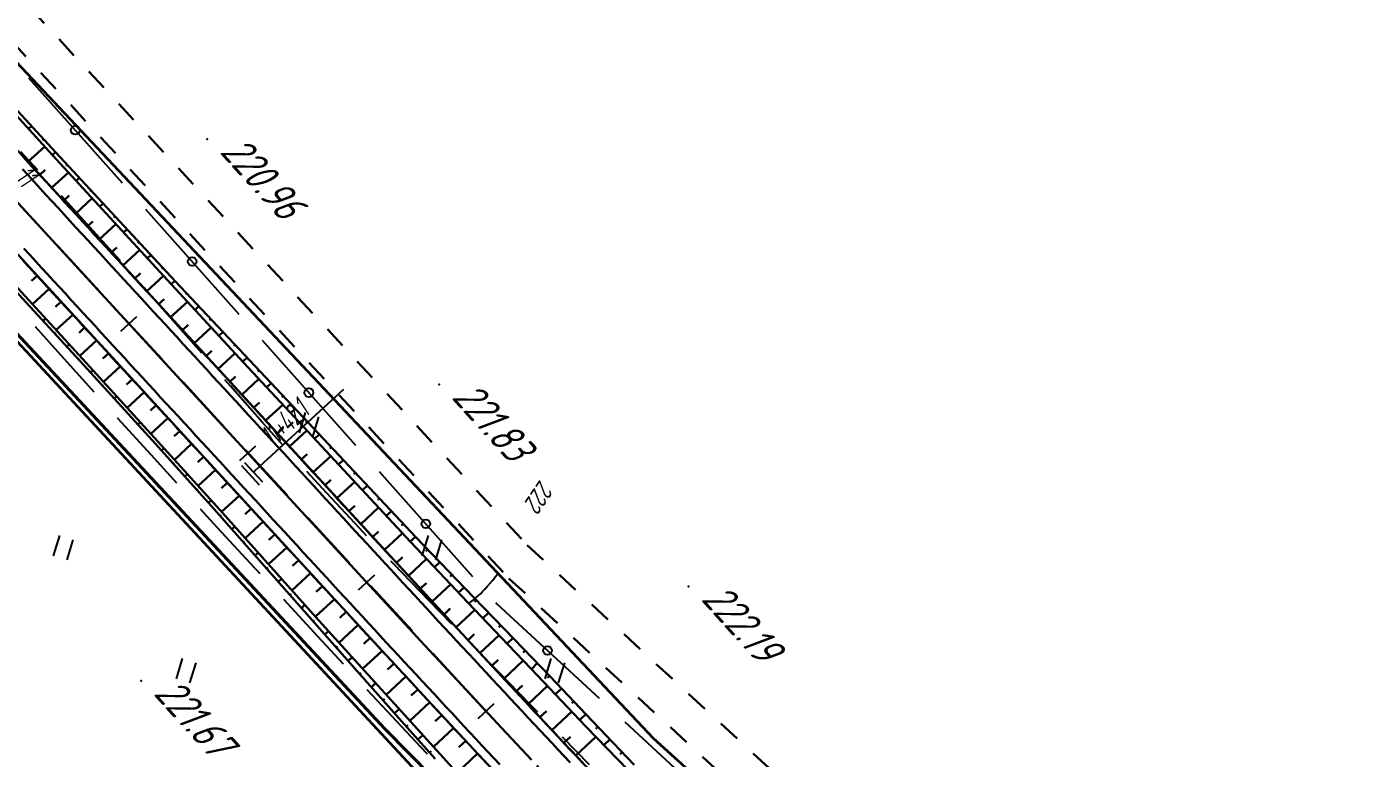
# Model space of a CAD drawing. Header units: millimetres. Extents: x -698 to 8131, y -704 to 4503.
# Drawn here: x 416.8 to 568, y 3913.8 to 3997.1 of the extents above; entities that cross this region are included whole.
import ezdxf

# ---------------------------------------------------------------- set-up
doc = ezdxf.new("R2010")
doc.units = ezdxf.units.MM
for name, pattern in [('CONTI', [0]), ('DASHED', [0.75, 0.5, -0.25]), ('STRIHSMALL', [1, 0.5, -0.5]), ('STROT', [1.7, 0.5, -1.2])]:
    doc.linetypes.add(name, pattern=pattern)
for name, color, linetype, lineweight in [('10', 1, 'Continuous', 35), ('КОПИЯ_ОСЬ_13_ОТКОСЫ', 7, 'Continuous', 30), ('КОПИЯ_ОСЬ_ГРАНИЦЫ_ПОЛОС', 7, 'Continuous', 30), ('ОСЬ_ВЕРХ_ПОКРЫТИЯ_ГРАНИЦЫ_ПОЛОС', 7, 'Continuous', 30), ('ОСЬ_ВЕРХ_ПОКРЫТИЯ_ОСЬ', 1, 'Continuous', 30)]:
    doc.layers.add(name, color=color, linetype=linetype, lineweight=lineweight)
for name, color, linetype in [('_Ростелеком', 6, 'Continuous'), ('GOR_BDEFAULT', 212, 'CONTI'), ('PI_OTDEFAULT', 172, 'CONTI'), ('PI_TTDEFAULT', 5, 'CONTI'), ('PLN_O', 7, 'CONTI'), ('SIT_LDEFAULT', 7, 'CONTI'), ('ZAPSKDEFAULT', 7, 'CONTI'), ('Изменение выноски', 3, 'Continuous'), ('ОСЬ_ВЕРХ_ПОКРЫТИЯ_ПИКЕТЫ', 1, 'Continuous'), ('ОСЬ_ВЕРХ_ПОКРЫТИЯ_РАЗБИВКА_КРИВ', 1, 'Continuous'), ('разметка', 7, 'Continuous')]:
    doc.layers.add(name, color=color, linetype=linetype)
doc.styles.add('eskd', font='isocpeui.ttf', dxfattribs={"width": 1.2})
doc.styles.add('SHRFT', font='isocpeui.ttf', dxfattribs={"width": 3.5})
doc.styles.get("Standard").update_dxf_attribs({"font": 'isocpeui.ttf'})
doc.styles.add('STYLE1', font='isocpeui.ttf', dxfattribs={"width": 0.9})
doc.linetypes.add('кабель_связи_проект.', pattern='A,10,-1,["/",STYLE1,S=3,R=0,X=0,Y=-1.5],-4.1', length=15.1)

# ---------------------------------------------------------------- blocks, each defined once
blk = doc.blocks.new('BL_2011')
at = {"color": 0}
for p, q in [((0, 0), (0, 2.4)), ((1.6, 0), (1.6, 2.4))]:
    blk.add_line(p, q, dxfattribs=at)

msp = doc.modelspace()

# ---------------------------------------------------------------- linework, layer by layer
at = {"layer": '10'}
for points in [[(165.61, 4083.97), (290.41, 4077.99), (309.7, 4074.4), (309.03, 4071.85), (367.03, 4044.64), (488.23, 3916.06), (623.18, 3793.87), (694.3, 3750.11), (751.18, 3726.17), (1046.54, 3727.06), (1198.73, 3733.06)], [(1204.68, 3699.25), (843.89, 3696), (818.68, 3696.29), (766.84, 3701.94), (759.3, 3702.76), (700.41, 3725.32), (697.87, 3716.5), (691.35, 3720.61), (693.15, 3726.02), (659.73, 3743.87), (611.84, 3774.09), (572.89, 3805.78), (475.06, 3897.43), (475.06, 3897.43), (404.44, 3973.4), (367.35, 4013.49), (340.46, 4035.04), (337.92, 4029.37), (334.33, 4032.02)]]:
    msp.add_lwpolyline(points, dxfattribs=at)
at = {"layer": '_Ростелеком', "linetype": 'кабель_связи_проект.', "lineweight": 40, "ltscale": 0.25}
msp.add_lwpolyline([(163.05, 4060.66), (287.87, 4054.42), (308.73, 4049.88), (337.18, 4036.76), (340.46, 4035.04), (367.51, 4013.89), (457.66, 3917.12), (498.43, 3875.83), (540.41, 3836.5), (573.21, 3806.03), (611.82, 3774.85), (637.72, 3757.76), (659.73, 3743.87), (682.68, 3731.62), (700.41, 3725.32), (726.47, 3715.34), (759.55, 3704.13), (813.94, 3697.44), (915.73, 3700.47), (1014.1, 3704.57), (1106.89, 3707.17), (1139.32, 3707.38), (1173.44, 3705.05)], dxfattribs=at)
at = {"layer": 'GOR_BDEFAULT', "color": 212, "elevation": 222, "flags": 128}
msp.add_lwpolyline([(467.19, 3931.35), (467.3, 3931.43), (467.43, 3931.53), (467.58, 3931.65), (467.74, 3931.78), (467.92, 3931.93), (468.11, 3932.1), (468.32, 3932.29), (468.55, 3932.51), (468.79, 3932.76), (469.05, 3933.03), (469.33, 3933.34), (469.63, 3933.68), (469.95, 3934.06), (470.28, 3934.47), (470.64, 3934.93)], dxfattribs=at)
at = {"layer": 'PI_TTDEFAULT', "color": 5}
for p in [(437.43, 3984.25, 220.96), (463.84, 3956.31, 221.83), (492.27, 3933.33, 222.19), (429.89, 3922.58, 221.67)]:
    msp.add_point(p, dxfattribs=at)
at = {"layer": 'PLN_O'}
for p, q in [((417.09, 3991.23), (427.73, 3979.28)), ((430.4, 3976.29), (441.04, 3964.34)), ((443.7, 3961.36), (454.34, 3949.41)), ((457.01, 3946.43), (467.65, 3934.48)), ((470.31, 3931.5), (470.44, 3931.36)), ((470.44, 3931.36), (482.07, 3920.63)), ((485, 3917.91), (496.76, 3907.06))]:
    msp.add_line(p, q, dxfattribs=at)
for centre in [(422.41, 3985.26), (435.72, 3970.32), (449.02, 3955.39), (462.33, 3940.46), (476.19, 3926.05)]:
    msp.add_circle(centre, 0.5, dxfattribs=at)
at = {"layer": 'SIT_LDEFAULT', "color": 7}
for p, q in [((418.12, 3980.72), (416.21, 3982.79)), ((423.01, 3975.4), (420.83, 3977.78)), ((426.28, 3971.8), (423.01, 3975.4)), ((427.55, 3970.38), (426.28, 3971.8)), ((432.96, 3964.27), (430.21, 3967.38)), ((436.48, 3960.25), (432.96, 3964.27)), ((417.84, 3962.92), (420.07, 3960.42)), ((420.07, 3960.42), (423.57, 3956.54)), ((436.81, 3959.88), (436.48, 3960.25)), ((423.57, 3956.54), (424.52, 3955.49)), ((440.09, 3956.14), (439.45, 3956.87)), ((443.74, 3952.01), (440.09, 3956.14)), ((427.2, 3952.52), (427.22, 3952.5)), ((427.22, 3952.5), (430.99, 3948.37)), ((446.09, 3949.39), (443.74, 3952.01)), ((430.99, 3948.37), (433.94, 3945.13)), ((451.04, 3943.95), (448.77, 3946.43)), ((454.78, 3939.96), (451.04, 3943.95)), ((436.63, 3942.17), (438.58, 3940.04)), ((438.58, 3940.05), (442.31, 3935.99)), ((455.59, 3939.11), (454.78, 3939.96)), ((458.69, 3935.86), (458.35, 3936.22)), ((442.32, 3936), (443.41, 3934.82)), ((462.68, 3931.72), (458.69, 3935.86)), ((446.12, 3931.88), (449.98, 3927.69)), ((465.29, 3929.03), (462.68, 3931.72)), ((449.98, 3927.69), (452.91, 3924.54)), ((470.56, 3923.64), (468.09, 3926.16)), ((474.27, 3919.86), (470.56, 3923.64)), ((455.63, 3921.6), (457.88, 3919.19)), ((475.09, 3919.03), (474.27, 3919.86)), ((457.88, 3919.19), (461.73, 3915.09)), ((461.73, 3915.09), (462.47, 3914.3)), ((480.98, 3913.02), (477.89, 3916.17))]:
    msp.add_line(p, q, dxfattribs=at)
at = {"layer": 'Изменение выноски', "color": 6, "linetype": 'STRIHSMALL', "lineweight": 30, "ltscale": 5}
for points in [[(-80.08, 4181.78), (-68.06, 4176.08), (-11.56, 4135.08), (39.36, 4105.81), (49.47, 4102.47), (78.78, 4099.19), (118.65, 4095.63), (199.08, 4090.64), (291.92, 4082.81), (317.53, 4078.01), (338.52, 4070.51), (374.36, 4045.54), (383.17, 4035.96), (473.88, 3938.05), (557.44, 3861.09)], [(-82.15, 4177.97), (-70.13, 4172.27), (-13.63, 4131.27), (37.28, 4102), (47.4, 4098.67), (76.71, 4095.38), (116.58, 4091.83), (197, 4086.84), (289.85, 4079.01), (315.46, 4074.2), (336.45, 4066.71), (372.28, 4041.74), (381.1, 4032.15), (471.8, 3934.25), (555.37, 3857.28)]]:
    msp.add_lwpolyline(points, dxfattribs=at)
at = {"layer": 'КОПИЯ_ОСЬ_13_ОТКОСЫ'}
for points in [[(396.17, 3992.46), (450.63, 3933.29), (457.84, 3925.49), (463.02, 3919.9), (467.23, 3915.39), (472.24, 3910.05), (477.27, 3904.72), (485.29, 3896.31), (492.6, 3888.76), (496.61, 3884.66), (500.64, 3880.58), (504.6, 3876.62), (508.59, 3872.67), (514.47, 3866.91), (520.41, 3861.2), (526.39, 3855.55), (532.41, 3849.94), (538.48, 3844.38), (544.6, 3838.87), (550.76, 3833.41), (557.53, 3827.52)], [(410.78, 3992.31), (419.82, 3982.43), (433.37, 3967.71), (441.58, 3958.82), (448.39, 3951.5), (460.59, 3938.41), (467.13, 3931.52), (471.72, 3926.7), (474.35, 3923.95), (480.58, 3917.41), (485.38, 3912.41)], [(410.78, 3992.31), (419.82, 3982.43), (433.37, 3967.71), (441.58, 3958.82), (448.39, 3951.5), (460.59, 3938.41), (467.13, 3931.52), (471.72, 3926.7), (474.35, 3923.95), (480.58, 3917.41), (485.38, 3912.41)], [(411.08, 3992.59), (420.17, 3982.74), (433.78, 3968.09), (448.95, 3952.01), (461.18, 3938.96), (467.77, 3932.1), (472.39, 3927.32), (476.5, 3923.09), (481.27, 3918.06), (486.05, 3913.04)], [(417.41, 3985.72), (417.09, 3985.42)], [(417, 3981.65), (418.92, 3983.41)], [(418.77, 3984.25), (418.66, 3984.15)], [(420.13, 3982.78), (419.79, 3982.47)], [(418.35, 3980.18), (418.99, 3980.76)], [(419.71, 3978.7), (421.63, 3980.47)], [(421.49, 3981.32), (421.38, 3981.21)], [(422.85, 3979.85), (422.5, 3979.52)], [(421.06, 3977.23), (421.7, 3977.82)], [(422.42, 3975.76), (424.33, 3977.52)], [(424.21, 3978.39), (424.09, 3978.28)], [(425.57, 3976.92), (425.2, 3976.58)], [(423.77, 3974.29), (424.41, 3974.88)], [(425.13, 3972.82), (427.04, 3974.58)], [(426.93, 3975.46), (426.81, 3975.34)], [(428.3, 3973.99), (427.91, 3973.63)], [(409.81, 3973.21), (423.39, 3958.53), (431.53, 3949.58), (438.23, 3942.14), (454.51, 3923.71), (459.58, 3918), (463.39, 3913.72)], [(410.14, 3973.51), (423.66, 3958.78), (431.82, 3949.84), (438.53, 3942.42), (450.49, 3929.09), (456.89, 3922.02), (461.39, 3917.08), (463.96, 3914.25), (465.38, 3912.7), (470.12, 3907.57), (474.88, 3902.45), (477.61, 3899.54), (485.52, 3891.22), (491.5, 3885.01), (495.53, 3880.91), (499.58, 3876.83), (505.7, 3870.74), (507.21, 3869.26), (513.69, 3862.99), (520.23, 3856.79), (527.57, 3849.89), (534.98, 3843.07), (542.47, 3836.33), (550.03, 3829.67)], [(410.14, 3973.51), (423.66, 3958.78), (431.82, 3949.84), (438.53, 3942.42), (450.49, 3929.09), (456.89, 3922.02), (461.39, 3917.08), (463.96, 3914.25), (465.38, 3912.7), (470.12, 3907.57), (474.88, 3902.45), (477.61, 3899.54), (485.52, 3891.22), (491.5, 3885.01), (495.53, 3880.91), (499.58, 3876.83), (505.7, 3870.74), (507.21, 3869.26), (513.69, 3862.99), (520.23, 3856.79), (527.57, 3849.89), (534.98, 3843.07), (542.47, 3836.33), (550.03, 3829.67)], [(429.66, 3972.53), (429.53, 3972.41)], [(426.48, 3971.35), (427.12, 3971.93)], [(427.83, 3969.87), (429.75, 3971.64)], [(431.02, 3971.06), (430.62, 3970.69)], [(432.38, 3969.6), (432.25, 3969.47)], [(418.05, 3968.69), (417.42, 3968.11)], [(429.19, 3968.4), (429.83, 3968.99)], [(430.54, 3966.93), (432.46, 3968.69)], [(433.74, 3968.13), (433.33, 3967.75)], [(419.41, 3967.21), (417.52, 3965.47)], [(435.11, 3966.68), (434.98, 3966.55)], [(417.37, 3965.04), (417.47, 3965.13)], [(420.76, 3965.74), (420.13, 3965.16)], [(431.9, 3965.46), (432.54, 3966.05)], [(433.25, 3963.99), (435.17, 3965.75)], [(436.49, 3965.22), (436.05, 3964.81)], [(418.73, 3963.57), (419.02, 3963.84)], [(422.12, 3964.27), (420.22, 3962.53)], [(437.86, 3963.77), (437.71, 3963.63)], [(420.09, 3962.1), (420.18, 3962.19)], [(423.47, 3962.8), (422.84, 3962.22)], [(434.61, 3962.52), (435.25, 3963.1)], [(435.96, 3961.04), (437.89, 3962.82)], [(439.23, 3962.31), (438.76, 3961.87)], [(421.44, 3960.63), (421.72, 3960.89)], [(424.83, 3961.33), (422.93, 3959.58)], [(440.6, 3960.86), (440.45, 3960.71)], [(422.8, 3959.17), (422.9, 3959.25)], [(426.18, 3959.86), (425.55, 3959.27)], [(437.31, 3959.57), (437.96, 3960.16)], [(438.67, 3958.1), (440.6, 3959.88)], [(441.98, 3959.4), (441.48, 3958.93)], [(424.15, 3957.69), (424.43, 3957.94)], [(427.53, 3958.39), (425.63, 3956.63)], [(443.35, 3957.95), (443.18, 3957.79)], [(425.5, 3956.21), (425.59, 3956.29)], [(428.89, 3956.91), (428.25, 3956.33)], [(440.02, 3956.63), (440.67, 3957.22)], [(441.38, 3955.16), (443.32, 3956.95)], [(444.72, 3956.49), (444.2, 3956)], [(426.84, 3954.73), (427.12, 3954.99)], [(430.24, 3955.44), (428.32, 3953.67)], [(446.09, 3955.04), (445.92, 3954.87)], [(428.19, 3953.25), (428.28, 3953.34)], [(431.6, 3953.97), (430.96, 3953.38)], [(442.73, 3953.69), (443.38, 3954.28)], [(444.09, 3952.21), (446.05, 3954.02)], [(447.47, 3953.58), (446.93, 3953.07)], [(429.54, 3951.77), (429.82, 3952.03)], [(432.95, 3952.5), (431.02, 3950.72)], [(445.44, 3950.74), (446.09, 3951.34)], [(448.84, 3952.13), (448.66, 3951.96)], [(430.88, 3950.29), (430.98, 3950.38)], [(434.31, 3951.03), (433.66, 3950.43)], [(446.8, 3949.27), (448.77, 3951.09)], [(450.21, 3950.67), (449.65, 3950.15)], [(432.22, 3948.81), (432.52, 3949.07)], [(435.66, 3949.56), (433.71, 3947.76)], [(448.15, 3947.8), (448.81, 3948.41)], [(451.57, 3949.21), (451.39, 3949.03)], [(433.56, 3947.32), (433.66, 3947.41)], [(437.02, 3948.08), (436.36, 3947.48)], [(449.5, 3946.33), (451.5, 3948.16)], [(452.94, 3947.75), (452.38, 3947.22)], [(434.9, 3945.84), (435.2, 3946.11)], [(438.37, 3946.61), (436.39, 3944.79)], [(450.86, 3944.86), (451.52, 3945.47)], [(452.21, 3943.38), (454.23, 3945.24)], [(454.31, 3946.29), (454.12, 3946.11)], [(436.24, 3944.35), (436.34, 3944.44)], [(439.72, 3945.14), (439.06, 3944.53)], [(455.68, 3944.83), (455.11, 3944.3)], [(437.58, 3942.86), (437.88, 3943.14)], [(441.08, 3943.67), (439.07, 3941.82)], [(453.57, 3941.91), (454.24, 3942.53)], [(454.92, 3940.44), (456.95, 3942.31)], [(457.04, 3943.37), (456.85, 3943.19)], [(438.91, 3941.37), (439.01, 3941.46)], [(443.79, 3940.73), (441.74, 3938.84)], [(442.43, 3942.2), (441.76, 3941.58)], [(458.41, 3941.91), (457.83, 3941.37)], [(440.23, 3939.87), (440.56, 3940.16)], [(445.14, 3939.25), (444.46, 3938.63)], [(456.28, 3938.97), (456.95, 3939.59)], [(457.63, 3937.5), (459.68, 3939.39)], [(459.78, 3940.45), (459.58, 3940.27)], [(441.56, 3938.37), (441.66, 3938.47)], [(446.5, 3937.78), (444.41, 3935.86)], [(461.14, 3938.99), (460.56, 3938.45)], [(442.88, 3936.88), (443.23, 3937.18)], [(447.85, 3936.31), (447.15, 3935.67)], [(458.99, 3936.03), (459.67, 3936.66)], [(460.35, 3934.56), (462.42, 3936.48)], [(462.53, 3937.55), (462.34, 3937.36)], [(444.2, 3935.38), (444.32, 3935.48)], [(449.2, 3934.84), (447.08, 3932.88)], [(463.92, 3936.11), (463.32, 3935.54)], [(465.3, 3934.67), (465.11, 3934.48)], [(445.53, 3933.88), (445.9, 3934.2)], [(450.56, 3933.37), (449.85, 3932.72)], [(461.7, 3933.09), (462.4, 3933.73)], [(463.06, 3931.62), (465.18, 3933.58)], [(466.69, 3933.23), (466.07, 3932.63)], [(446.85, 3932.38), (446.98, 3932.49)], [(451.92, 3931.9), (449.76, 3929.9)], [(468.08, 3931.79), (467.87, 3931.59)], [(448.18, 3930.88), (448.57, 3931.23)], [(453.27, 3930.43), (452.55, 3929.76)], [(464.42, 3930.16), (465.12, 3930.81)], [(465.78, 3928.69), (467.93, 3930.68)], [(469.47, 3930.35), (468.83, 3929.73)], [(449.5, 3929.38), (449.63, 3929.5)], [(454.63, 3928.96), (452.44, 3926.93)], [(470.86, 3928.91), (470.65, 3928.71)], [(450.83, 3927.88), (451.24, 3928.25)], [(455.99, 3927.49), (455.26, 3926.82)], [(467.14, 3927.23), (467.86, 3927.89)], [(468.5, 3925.76), (470.69, 3927.79)], [(472.25, 3927.47), (471.59, 3926.84)], [(452.15, 3926.38), (452.29, 3926.51)], [(457.35, 3926.02), (455.12, 3923.97)], [(473.64, 3926.04), (473.42, 3925.82)], [(453.47, 3924.88), (453.93, 3925.29)], [(458.71, 3924.56), (457.97, 3923.87)], [(469.87, 3924.3), (470.59, 3924.97)], [(471.23, 3922.83), (473.44, 3924.9)], [(475.03, 3924.6), (474.36, 3923.94)], [(454.8, 3923.39), (454.95, 3923.52)], [(460.07, 3923.09), (457.82, 3921)], [(476.43, 3923.17), (476.2, 3922.95)], [(456.13, 3921.89), (456.61, 3922.32)], [(461.43, 3921.62), (460.68, 3920.93)], [(472.59, 3921.37), (473.33, 3922.06)], [(473.96, 3919.91), (476.2, 3922.01)], [(477.8, 3921.71), (477.11, 3921.06)], [(457.45, 3920.39), (457.62, 3920.54)], [(462.79, 3920.16), (460.51, 3918.04)], [(479.18, 3920.26), (478.95, 3920.04)], [(458.78, 3918.9), (459.31, 3919.36)], [(464.15, 3918.7), (463.39, 3917.99)], [(475.33, 3918.45), (476.07, 3919.15)], [(476.69, 3916.99), (478.96, 3919.12)], [(480.55, 3918.81), (479.87, 3918.16)], [(460.11, 3917.4), (460.28, 3917.56)], [(465.51, 3917.23), (463.21, 3915.08)], [(481.93, 3917.36), (481.7, 3917.14)], [(461.44, 3915.91), (462, 3916.41)], [(466.88, 3915.77), (466.11, 3915.05)], [(478.06, 3915.53), (478.82, 3916.24)], [(479.44, 3914.08), (481.72, 3916.23)], [(483.31, 3915.91), (482.63, 3915.27)], [(462.77, 3914.42), (462.96, 3914.58)], [(468.24, 3914.31), (465.91, 3912.12)], [(484.69, 3914.46), (484.46, 3914.25)]]:
    msp.add_lwpolyline(points, dxfattribs=at)
at = {"layer": 'КОПИЯ_ОСЬ_ГРАНИЦЫ_ПОЛОС'}
for points in [[(416.45, 3982.24), (417.13, 3981.51), (417.8, 3980.77), (418.48, 3980.03), (419.16, 3979.3), (419.84, 3978.56), (420.51, 3977.83), (421.19, 3977.09), (421.87, 3976.36), (422.54, 3975.62), (423.22, 3974.88), (423.9, 3974.15), (424.57, 3973.41), (425.25, 3972.68), (425.93, 3971.94), (426.61, 3971.21), (427.28, 3970.47), (427.96, 3969.73), (428.64, 3969), (429.31, 3968.26), (429.99, 3967.53), (430.67, 3966.79), (431.34, 3966.06), (432.02, 3965.32), (432.7, 3964.58), (433.38, 3963.85), (434.05, 3963.11), (434.73, 3962.38), (435.41, 3961.64), (436.08, 3960.91), (436.76, 3960.17), (437.44, 3959.43), (438.11, 3958.7), (438.79, 3957.96), (439.47, 3957.23), (440.15, 3956.49), (440.82, 3955.75), (441.5, 3955.02), (442.18, 3954.28), (442.85, 3953.55), (443.53, 3952.81), (444.21, 3952.08), (444.88, 3951.34), (445.56, 3950.6), (446.24, 3949.87), (446.92, 3949.13), (447.59, 3948.4), (448.27, 3947.66), (448.95, 3946.93), (449.62, 3946.19), (450.3, 3945.46), (450.98, 3944.72), (451.65, 3943.98), (452.33, 3943.25), (453.01, 3942.51), (453.69, 3941.78), (454.36, 3941.04), (455.04, 3940.31), (455.72, 3939.57), (456.39, 3938.84), (457.07, 3938.11), (457.75, 3937.37), (458.43, 3936.64), (459.11, 3935.9), (459.78, 3935.17), (460.46, 3934.44), (461.14, 3933.7), (461.82, 3932.97), (462.5, 3932.23), (463.17, 3931.5), (463.85, 3930.77), (464.53, 3930.04), (465.21, 3929.3), (465.89, 3928.57), (466.57, 3927.84), (467.25, 3927.11), (467.93, 3926.38), (468.61, 3925.65), (469.29, 3924.91), (469.97, 3924.18), (470.65, 3923.45), (471.33, 3922.72), (472.01, 3921.99), (472.69, 3921.26), (473.37, 3920.53), (474.06, 3919.81), (474.74, 3919.08), (475.42, 3918.35), (476.1, 3917.62), (476.79, 3916.89), (477.47, 3916.16), (478.15, 3915.44), (478.84, 3914.71), (479.52, 3913.98), (480.21, 3913.26)], [(416.47, 3970.4), (417.15, 3969.67), (417.83, 3968.93), (418.5, 3968.2), (419.18, 3967.46), (419.86, 3966.73), (420.53, 3965.99), (421.21, 3965.25), (421.89, 3964.52), (422.56, 3963.78), (423.24, 3963.05), (423.92, 3962.31), (424.59, 3961.58), (425.27, 3960.84), (425.95, 3960.11), (426.62, 3959.37), (427.3, 3958.64), (427.98, 3957.9), (428.65, 3957.17), (429.33, 3956.43), (430.01, 3955.7), (430.68, 3954.96), (431.36, 3954.23), (432.03, 3953.49), (432.71, 3952.75), (433.39, 3952.02), (434.06, 3951.28), (434.74, 3950.55), (435.42, 3949.81), (436.09, 3949.08), (436.77, 3948.34), (437.45, 3947.61), (438.12, 3946.87), (438.8, 3946.14), (439.48, 3945.4), (440.15, 3944.67), (440.83, 3943.93), (441.51, 3943.2), (442.18, 3942.46), (442.86, 3941.72), (443.54, 3940.99), (444.21, 3940.25), (444.89, 3939.52), (445.57, 3938.78), (446.25, 3938.05), (446.92, 3937.31), (447.6, 3936.58), (448.28, 3935.84), (448.96, 3935.11), (449.63, 3934.37), (450.31, 3933.64), (450.99, 3932.9), (451.67, 3932.17), (452.34, 3931.43), (453.02, 3930.7), (453.7, 3929.96), (454.38, 3929.23), (455.06, 3928.49), (455.74, 3927.76), (456.42, 3927.03), (457.1, 3926.29), (457.78, 3925.56), (458.46, 3924.82), (459.14, 3924.09), (459.82, 3923.36), (460.5, 3922.62), (461.18, 3921.89), (461.86, 3921.16), (462.54, 3920.42), (463.22, 3919.69), (463.9, 3918.96), (464.58, 3918.23), (465.27, 3917.5), (465.95, 3916.76), (466.63, 3916.03), (467.32, 3915.3), (468, 3914.57), (468.68, 3913.84), (469.37, 3913.11)]]:
    msp.add_lwpolyline(points, dxfattribs=at)
at = {"layer": 'ОСЬ_ВЕРХ_ПОКРЫТИЯ_ГРАНИЦЫ_ПОЛОС', "linetype": 'Continuous'}
for points in [[(567.95, 3829.12), (561.97, 3834.25), (556.04, 3839.42), (549.93, 3844.84), (543.86, 3850.3), (537.84, 3855.82), (531.86, 3861.38), (525.93, 3866.99), (520.04, 3872.65), (514.2, 3878.36), (510.25, 3882.28), (506.32, 3886.22), (502.31, 3890.27), (498.33, 3894.34), (491.06, 3901.85), (483.08, 3910.22), (478.07, 3915.53), (473.08, 3920.85), (468.88, 3925.35), (463.7, 3930.93), (456.51, 3938.71), (400.37, 3999.72)], [(416.45, 3982.25), (417.12, 3981.51), (417.8, 3980.77), (418.48, 3980.04), (419.15, 3979.3), (419.83, 3978.57), (420.51, 3977.83), (421.19, 3977.1), (421.86, 3976.36), (422.54, 3975.62), (423.22, 3974.89), (423.89, 3974.15), (424.57, 3973.42), (425.25, 3972.68), (425.92, 3971.95), (426.6, 3971.21), (427.28, 3970.47), (427.96, 3969.74), (428.63, 3969), (429.31, 3968.27), (429.99, 3967.53), (430.66, 3966.8), (431.34, 3966.06), (432.02, 3965.32), (432.69, 3964.59), (433.37, 3963.85), (434.05, 3963.12), (434.73, 3962.38), (435.4, 3961.65), (436.08, 3960.91), (436.76, 3960.17), (437.43, 3959.44), (438.11, 3958.7), (438.79, 3957.97), (439.46, 3957.23), (440.14, 3956.5), (440.82, 3955.76), (441.5, 3955.02), (442.17, 3954.29), (442.85, 3953.55), (443.53, 3952.82), (444.2, 3952.08), (444.88, 3951.35), (445.56, 3950.61), (446.23, 3949.87), (446.91, 3949.14), (447.59, 3948.4), (448.26, 3947.67), (448.94, 3946.93), (449.62, 3946.2), (450.3, 3945.46), (450.97, 3944.72), (451.65, 3943.99), (452.33, 3943.25), (453, 3942.52), (453.68, 3941.78), (454.36, 3941.05), (455.04, 3940.31), (455.71, 3939.58), (456.39, 3938.84), (457.07, 3938.11), (457.74, 3937.38), (458.42, 3936.64), (459.1, 3935.91), (459.78, 3935.17), (460.46, 3934.44), (461.13, 3933.71), (461.81, 3932.97), (462.49, 3932.24), (463.17, 3931.51), (463.85, 3930.77), (464.53, 3930.04), (465.21, 3929.31), (465.88, 3928.58), (466.56, 3927.85), (467.24, 3927.11), (467.92, 3926.38), (468.6, 3925.65), (469.28, 3924.92), (469.96, 3924.19), (470.64, 3923.46), (471.33, 3922.73), (472.01, 3922), (472.69, 3921.27), (473.37, 3920.54), (474.05, 3919.81), (474.73, 3919.08), (475.42, 3918.35), (476.1, 3917.63), (476.78, 3916.9), (477.46, 3916.17), (478.15, 3915.44), (478.83, 3914.72), (479.52, 3913.99), (480.2, 3913.26)], [(478.79, 3913.3), (478.1, 3914.03), (477.42, 3914.76), (476.74, 3915.49), (476.05, 3916.21), (475.37, 3916.94), (474.69, 3917.67), (474, 3918.4), (473.32, 3919.13), (472.64, 3919.86), (471.96, 3920.59), (471.28, 3921.32), (470.59, 3922.05), (469.91, 3922.78), (469.23, 3923.51), (468.55, 3924.24), (467.87, 3924.97), (467.19, 3925.7), (466.51, 3926.43), (465.83, 3927.16), (465.15, 3927.9), (464.47, 3928.63), (463.79, 3929.36), (463.11, 3930.09), (462.44, 3930.83), (461.76, 3931.56), (461.08, 3932.29), (460.4, 3933.03), (459.72, 3933.76), (459.04, 3934.5), (458.37, 3935.23), (457.69, 3935.96), (457.01, 3936.7), (456.33, 3937.43), (455.65, 3938.17), (454.98, 3938.9), (454.3, 3939.64), (453.62, 3940.37), (452.95, 3941.11), (452.27, 3941.84), (451.59, 3942.58), (450.91, 3943.31), (450.24, 3944.05), (449.56, 3944.78), (448.88, 3945.52), (448.21, 3946.25), (447.53, 3946.99), (446.85, 3947.73), (446.18, 3948.46), (445.5, 3949.2), (444.82, 3949.93), (444.14, 3950.67), (443.47, 3951.4), (442.79, 3952.14), (442.11, 3952.88), (441.44, 3953.61), (440.76, 3954.35), (440.08, 3955.08), (439.41, 3955.82), (438.73, 3956.55), (438.05, 3957.29), (437.37, 3958.03), (436.7, 3958.76), (436.02, 3959.5), (435.34, 3960.23), (434.67, 3960.97), (433.99, 3961.7), (433.31, 3962.44), (432.64, 3963.18), (431.96, 3963.91), (431.28, 3964.65), (430.6, 3965.38), (429.93, 3966.12), (429.25, 3966.85), (428.57, 3967.59), (427.9, 3968.33), (427.22, 3969.06), (426.54, 3969.8), (425.87, 3970.53), (425.19, 3971.27), (424.51, 3972), (423.83, 3972.74), (423.16, 3973.48), (422.48, 3974.21), (421.8, 3974.95), (421.13, 3975.68), (420.45, 3976.42), (419.77, 3977.15), (419.1, 3977.89), (418.42, 3978.63), (417.74, 3979.36), (417.06, 3980.1), (416.39, 3980.83)]]:
    msp.add_lwpolyline(points, dxfattribs=at)
at = {"layer": 'ОСЬ_ВЕРХ_ПОКРЫТИЯ_ГРАНИЦЫ_ПОЛОС', "linetype": 'Continuous', "lineweight": 30}
for points in [[(470.78, 3913.06), (470.1, 3913.79), (469.41, 3914.52), (468.73, 3915.25), (468.05, 3915.98), (467.36, 3916.71), (466.68, 3917.45), (466, 3918.18), (465.32, 3918.91), (464.63, 3919.64), (463.95, 3920.37), (463.27, 3921.1), (462.59, 3921.84), (461.91, 3922.57), (461.23, 3923.3), (460.55, 3924.04), (459.87, 3924.77), (459.19, 3925.5), (458.51, 3926.24), (457.83, 3926.97), (457.15, 3927.7), (456.47, 3928.44), (455.79, 3929.17), (455.11, 3929.91), (454.44, 3930.64), (453.76, 3931.38), (453.08, 3932.11), (452.4, 3932.84), (451.72, 3933.58), (451.05, 3934.31), (450.37, 3935.05), (449.69, 3935.78), (449.01, 3936.52), (448.34, 3937.25), (447.66, 3937.99), (446.98, 3938.73), (446.3, 3939.46), (445.63, 3940.2), (444.95, 3940.93), (444.27, 3941.67), (443.6, 3942.4), (442.92, 3943.14), (442.24, 3943.87), (441.57, 3944.61), (440.89, 3945.34), (440.21, 3946.08), (439.54, 3946.81), (438.86, 3947.55), (438.18, 3948.28), (437.51, 3949.02), (436.83, 3949.75), (436.15, 3950.49), (435.48, 3951.23), (434.8, 3951.96), (434.12, 3952.7), (433.45, 3953.43), (432.77, 3954.17), (432.09, 3954.9), (431.42, 3955.64), (430.74, 3956.37), (430.06, 3957.11), (429.39, 3957.84), (428.71, 3958.58), (428.03, 3959.31), (427.36, 3960.05), (426.68, 3960.78), (426, 3961.52), (425.33, 3962.26), (424.65, 3962.99), (423.97, 3963.73), (423.3, 3964.46), (422.62, 3965.2), (421.95, 3965.93), (421.27, 3966.67), (420.59, 3967.4), (419.92, 3968.14), (419.24, 3968.87), (418.56, 3969.61), (417.89, 3970.34), (417.21, 3971.08), (416.53, 3971.81)], [(469.37, 3913.11), (468.68, 3913.84), (468, 3914.57), (467.32, 3915.3), (466.63, 3916.03), (465.95, 3916.76), (465.27, 3917.49), (464.59, 3918.23), (463.9, 3918.96), (463.22, 3919.69), (462.54, 3920.42), (461.86, 3921.16), (461.18, 3921.89), (460.5, 3922.62), (459.82, 3923.36), (459.14, 3924.09), (458.46, 3924.82), (457.78, 3925.56), (457.1, 3926.29), (456.42, 3927.02), (455.74, 3927.76), (455.06, 3928.49), (454.38, 3929.23), (453.7, 3929.96), (453.02, 3930.7), (452.34, 3931.43), (451.67, 3932.17), (450.99, 3932.9), (450.31, 3933.64), (449.63, 3934.37), (448.96, 3935.11), (448.28, 3935.84), (447.6, 3936.58), (446.92, 3937.31), (446.25, 3938.05), (445.57, 3938.78), (444.89, 3939.52), (444.22, 3940.25), (443.54, 3940.99), (442.86, 3941.72), (442.18, 3942.46), (441.51, 3943.2), (440.83, 3943.93), (440.15, 3944.67), (439.48, 3945.4), (438.8, 3946.14), (438.12, 3946.87), (437.45, 3947.61), (436.77, 3948.34), (436.09, 3949.08), (435.42, 3949.81), (434.74, 3950.55), (434.07, 3951.28), (433.39, 3952.02), (432.71, 3952.75), (432.04, 3953.49), (431.36, 3954.23), (430.68, 3954.96), (430.01, 3955.7), (429.33, 3956.43), (428.65, 3957.17), (427.98, 3957.9), (427.3, 3958.64), (426.62, 3959.37), (425.95, 3960.11), (425.27, 3960.84), (424.59, 3961.58), (423.92, 3962.31), (423.24, 3963.05), (422.56, 3963.78), (421.89, 3964.52), (421.21, 3965.25), (420.53, 3965.99), (419.86, 3966.73), (419.18, 3967.46), (418.5, 3968.2), (417.83, 3968.93), (417.15, 3969.67), (416.47, 3970.4)]]:
    msp.add_lwpolyline(points, dxfattribs=at)
at = {"layer": 'ОСЬ_ВЕРХ_ПОКРЫТИЯ_ОСЬ'}
msp.add_lwpolyline([(399.1, 3995.19), (443.44, 3947.01), (443.44, 3947.01), (455.51, 3933.9), (462.24, 3926.63), (466.95, 3921.55), (471.01, 3917.21), (474.39, 3913.6)], dxfattribs=at)
at = {"layer": 'ОСЬ_ВЕРХ_ПОКРЫТИЯ_ПИКЕТЫ'}
for p, q in [((427.59, 3962.39), (429.42, 3964.08)), ((441.13, 3947.67), (442.97, 3949.36)), ((454.68, 3932.96), (456.52, 3934.65)), ((468.29, 3918.29), (470.11, 3920))]:
    msp.add_line(p, q, dxfattribs=at)
at = {"layer": 'ОСЬ_ВЕРХ_ПОКРЫТИЯ_РАЗБИВКА_КРИВ'}
for p, q in [((443.44, 3947.01), (453, 3955.81)), ((441.32, 3947.09), (443.35, 3944.89)), ((441.69, 3947.43), (443.72, 3945.23)), ((443.44, 3947.01), (442.7, 3946.33))]:
    msp.add_line(p, q, dxfattribs=at)
at = {"layer": 'разметка', "linetype": 'DASHED', "lineweight": 30, "ltscale": 14}
msp.add_lwpolyline([(399.1, 3995.19), (466.86, 3921.65)], dxfattribs=at)
at = {"layer": 'разметка', "linetype": 'STROT', "lineweight": 30, "ltscale": 7}
msp.add_lwpolyline([(466.86, 3921.65), (466.86, 3921.65, 0.010848), (512.36, 3874.57, 0.026039), (590.28, 3805.55, 0.004471), (613.92, 3787.09, 0.012597), (642.43, 3765.7, 0.122053), (777.24, 3714.2, 0.036279), (867.13, 3712.22), (1097.51, 3718.68, -0.037498), (1187.39, 3716.7, -0.079736), (1278.74, 3690.32, -0.037499), (1355.84, 3644.07), (1454.92, 3577.7, 0.037498), (1532.02, 3531.45, 0.023279), (1557.8, 3520.74, 0.037464), (1644.98, 3498.75), (2134.5, 3400.96), (2134.5, 3400.96)], format="xyb", dxfattribs=at)

# ---------------------------------------------------------------- block references
at = {"layer": 'ZAPSKDEFAULT', "color": 7, "rotation": 342.9999999999999}
for p in [(447.93, 3950.83), (419.93, 3936.83), (461.93, 3936.83), (433.93, 3922.83), (475.93, 3922.83)]:
    msp.add_blockref('BL_2011', p, dxfattribs=at)

# ---------------------------------------------------------------- texts
at = {"layer": 'GOR_BDEFAULT', "color": 212, "style": 'SHRFT', "width": 0.75}
msp.add_text('222', height=2.126, rotation=235.7511, dxfattribs=at).set_placement((475.34, 3945.57, 222))
at = {"layer": 'PI_OTDEFAULT', "color": 172, "style": 'eskd', "oblique": 10, "width": 0.8}
for s, p in [('220.96', (438.76, 3982.76)), ('221.83', (465.17, 3954.82)), ('222.19', (493.6, 3931.84)), ('221.67', (431.22, 3921.09))]:
    msp.add_text(s, height=3.5, rotation=312, dxfattribs=at).set_placement(p)
at = {"layer": 'ОСЬ_ВЕРХ_ПОКРЫТИЯ_ПИКЕТЫ', "width": 0.6}
msp.add_text('11', height=2.5, rotation=312.6199, dxfattribs=at).set_placement((415.39, 3979.7))
at = {"layer": 'ОСЬ_ВЕРХ_ПОКРЫТИЯ_РАЗБИВКА_КРИВ', "width": 0.6}
msp.add_text('11+42.1', height=2.5, rotation=42.6199, dxfattribs=at).set_placement((444.94, 3949.07))

doc.saveas('drawing.dxf')
